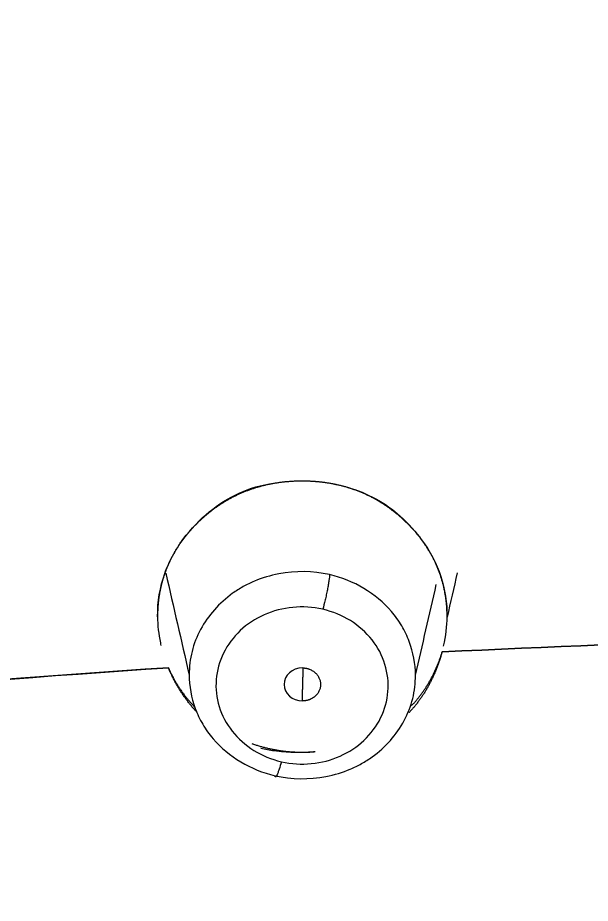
# Model space of a CAD drawing. Header units: millimetres. Extents: x 8883 to 11259, y -10160 to -6800.
# Drawn here: x 9721.85 to 9728.16, y -8415.51 to -8405.76 of the extents above; entities that cross this region are included whole.
import ezdxf

# ---------------------------------------------------------------- set-up
doc = ezdxf.new("R2010")
doc.units = ezdxf.units.MM
doc.layers.add('DIM', color=5, linetype='Continuous', lineweight=13)
doc.styles.add('ARIAL', font='arial.ttf')
doc.dimstyles.get("Standard").update_dxf_attribs({"dimtxt": 15, "dimasz": 15, "dimexe": 0.18, "dimexo": 0.0625, "dimgap": 4, "dimtad": 0, "dimdec": 1, "dimdsep": 46, "dimtxsty": 'ARIAL', "dimcen": 0, "dimclrd": 5, "dimclre": 5, "dimclrt": 5, "dimadec": 0, "dimazin": 0, "dimtfac": 1, "dimtdec": 1, "dimtofl": 0, "dimtmove": 0, "dimatfit": 3, "dimfxl": 1, "dimtolj": 1, "dimtzin": 0, "dimarcsym": 0})

# ---------------------------------------------------------------- blocks, each defined once
blk = doc.blocks.new('*D185')
at = {"layer": 'Defpoints', "color": 0, "transparency": 16777216}
for p in [(9678.5956, -7626.1454), (9989.3705, -9683.127), (10114.8937, -9683.127)]:
    blk.add_point(p, dxfattribs=at)
at = {"layer": 'DIM', "color": 5, "lineweight": -2, "transparency": 16777216}
for p, q in [((9678.6581, -7626.1454), (10115.0737, -7626.1454)), ((10114.8937, -7644.1454), (10114.8937, -8614.508)), ((10114.8937, -9665.127), (10114.8937, -8694.7644)), ((9989.433, -9683.127), (10115.0737, -9683.127))]:
    blk.add_line(p, q, dxfattribs=at)
at = {"layer": 'DIM', "color": 5, "transparency": 16777216}
for points in [[(10111.8937, -7644.1454), (10117.8937, -7644.1454), (10114.8937, -7626.1454)], [(10111.8937, -9665.127), (10117.8937, -9665.127), (10114.8937, -9683.127)]]:
    blk.add_solid(points, dxfattribs=at)
at = {"layer": 'DIM', "color": 5, "transparency": 16777216, "insert": (10114.8937, -8654.6362), "char_height": 18, "attachment_point": 5, "rotation": 90, "style": 'ARIAL'}
blk.add_mtext('\\A1;(2280)', dxfattribs=at)

msp = doc.modelspace()

# ---------------------------------------------------------------- linework, layer by layer
at = {"linetype": 'Continuous', "lineweight": 18}
msp.add_ellipse((9724.9862, -8413.1008), major_axis=(-0.2, 0.0041), ratio=0.910878, start_param=4.731168, end_param=7.872756, dxfattribs=at)
for points, knots in [([(9723.3899, -8412.3547), (9723.3893, -8412.1878), (9723.4157, -8412.0295), (9723.4951, -8411.8049), (9723.5448, -8411.6959), (9723.6093, -8411.5918), (9723.6556, -8411.5235), (9723.6622, -8411.5127), (9723.8854, -8411.2336), (9724.0943, -8411.073), (9724.5694, -8410.876), (9724.8822, -8410.8434), (9725.3787, -8410.8857), (9725.6001, -8410.9496), (9725.8917, -8411.1092), (9725.9822, -8411.1731), (9726.1498, -8411.3219), (9726.2496, -8411.4378), (9726.4889, -8411.7623), (9726.5825, -8412.0474), (9726.5815, -8412.3588)], [0, 0, 0, 0, 0.125, 0.125, 0.1875, 0.21875, 0.21875, 0.25, 0.25, 0.375, 0.375, 0.5, 0.5, 0.625, 0.625, 0.6875, 0.6875, 0.75, 0.75, 1, 1, 1, 1]), ([(9726.5817, -8412.359), (9726.5817, -8412.3526), (9726.5817, -8412.3398), (9726.5814, -8412.3207), (9726.5809, -8412.3016), (9726.5802, -8412.2825), (9726.5792, -8412.2634), (9726.5779, -8412.2443), (9726.5764, -8412.2252), (9726.5746, -8412.2062), (9726.5726, -8412.1872), (9726.5703, -8412.1682), (9726.5678, -8412.1493), (9726.565, -8412.1303), (9726.5619, -8412.1114), (9726.5586, -8412.0926), (9726.5551, -8412.0738), (9726.5512, -8412.055), (9726.5471, -8412.0363), (9726.5428, -8412.0176), (9726.5381, -8411.999), (9726.5332, -8411.9804), (9726.5281, -8411.9619), (9726.5227, -8411.9434), (9726.517, -8411.925), (9726.511, -8411.9066), (9726.5048, -8411.8884), (9726.4984, -8411.8702), (9726.4916, -8411.852), (9726.4846, -8411.8339), (9726.4773, -8411.8159), (9726.4698, -8411.798), (9726.462, -8411.7802), (9726.4539, -8411.7625), (9726.4456, -8411.7448), (9726.437, -8411.7272), (9726.4282, -8411.7097), (9726.419, -8411.6923), (9726.4097, -8411.675), (9726.4, -8411.6578), (9726.3901, -8411.6407), (9726.38, -8411.6237), (9726.3696, -8411.6068), (9726.3589, -8411.5901), (9726.348, -8411.5734), (9726.3368, -8411.5568), (9726.3254, -8411.5404), (9726.3137, -8411.524), (9726.3017, -8411.5078), (9726.2896, -8411.4917), (9726.2771, -8411.4758), (9726.2645, -8411.4599), (9726.2516, -8411.4442), (9726.2384, -8411.4286), (9726.225, -8411.4132), (9726.2114, -8411.3978), (9726.1975, -8411.3826), (9726.1834, -8411.3676), (9726.1691, -8411.3527), (9726.1545, -8411.3379), (9726.1397, -8411.3233), (9726.1248, -8411.3089), (9726.1097, -8411.2946), (9726.0945, -8411.2806), (9726.0792, -8411.2668), (9726.0638, -8411.2533), (9726.0483, -8411.24), (9726.0327, -8411.227), (9726.017, -8411.2141), (9726.0012, -8411.2015), (9725.9853, -8411.1892), (9725.9693, -8411.1771), (9725.9533, -8411.1652), (9725.9371, -8411.1535), (9725.9208, -8411.1421), (9725.9045, -8411.1309), (9725.888, -8411.12), (9725.8714, -8411.1092), (9725.8548, -8411.0987), (9725.838, -8411.0885), (9725.8212, -8411.0785), (9725.8043, -8411.0687), (9725.7872, -8411.0591), (9725.7701, -8411.0497), (9725.7529, -8411.0406), (9725.7355, -8411.0318), (9725.7181, -8411.0231), (9725.7006, -8411.0147), (9725.683, -8411.0065), (9725.6653, -8410.9985), (9725.6475, -8410.9908), (9725.6296, -8410.9833), (9725.6116, -8410.976), (9725.5936, -8410.969), (9725.5754, -8410.9622), (9725.5571, -8410.9556), (9725.5388, -8410.9492), (9725.5203, -8410.943), (9725.5018, -8410.9371), (9725.4832, -8410.9314), (9725.4644, -8410.926), (9725.4456, -8410.9207), (9725.4267, -8410.9157), (9725.4077, -8410.9109), (9725.3886, -8410.9064), (9725.3694, -8410.902), (9725.3502, -8410.8979), (9725.3308, -8410.894), (9725.3113, -8410.8903), (9725.2918, -8410.8869), (9725.2721, -8410.8836), (9725.2524, -8410.8806), (9725.2326, -8410.8778), (9725.2127, -8410.8753), (9725.1927, -8410.8729), (9725.1726, -8410.8708), (9725.1524, -8410.8689), (9725.1321, -8410.8672), (9725.1118, -8410.8657), (9725.0913, -8410.8645), (9725.0708, -8410.8635), (9725.0501, -8410.8627), (9725.0294, -8410.8621), (9725.0086, -8410.8617), (9724.9878, -8410.8615), (9724.9669, -8410.8616), (9724.9461, -8410.8619), (9724.9254, -8410.8624), (9724.9048, -8410.8631), (9724.8844, -8410.864), (9724.864, -8410.8652), (9724.8438, -8410.8665), (9724.8236, -8410.8681), (9724.8036, -8410.8699), (9724.7837, -8410.8719), (9724.7638, -8410.8741), (9724.7441, -8410.8766), (9724.7245, -8410.8792), (9724.705, -8410.8821), (9724.6856, -8410.8852), (9724.6663, -8410.8885), (9724.6471, -8410.892), (9724.6281, -8410.8957), (9724.6091, -8410.8996), (9724.5902, -8410.9037), (9724.5715, -8410.9081), (9724.5528, -8410.9126), (9724.5343, -8410.9174), (9724.5159, -8410.9224), (9724.4975, -8410.9276), (9724.4793, -8410.933), (9724.4612, -8410.9386), (9724.4432, -8410.9444), (9724.4252, -8410.9504), (9724.4074, -8410.9567), (9724.3897, -8410.9631), (9724.3721, -8410.9698), (9724.3546, -8410.9766), (9724.3373, -8410.9837), (9724.32, -8410.991), (9724.3028, -8410.9985), (9724.2857, -8411.0061), (9724.2687, -8411.014), (9724.2519, -8411.0221), (9724.2351, -8411.0304), (9724.2184, -8411.0389), (9724.2019, -8411.0476), (9724.1854, -8411.0566), (9724.1691, -8411.0657), (9724.1528, -8411.075), (9724.1367, -8411.0845), (9724.1206, -8411.0943), (9724.1047, -8411.1042), (9724.0889, -8411.1143), (9724.0731, -8411.1247), (9724.0575, -8411.1352), (9724.042, -8411.1459), (9724.0265, -8411.1569), (9724.0112, -8411.168), (9723.996, -8411.1794), (9723.9808, -8411.1909), (9723.9658, -8411.2027), (9723.9509, -8411.2146), (9723.9361, -8411.2267), (9723.9214, -8411.2391), (9723.9067, -8411.2516), (9723.8922, -8411.2643), (9723.8778, -8411.2773), (9723.8635, -8411.2904), (9723.8493, -8411.3037), (9723.8352, -8411.3172), (9723.8212, -8411.3309), (9723.8075, -8411.3447), (9723.794, -8411.3586), (9723.7807, -8411.3726), (9723.7676, -8411.3867), (9723.7548, -8411.4009), (9723.7421, -8411.4152), (9723.7297, -8411.4296), (9723.7175, -8411.4441), (9723.7055, -8411.4587), (9723.6937, -8411.4735), (9723.6822, -8411.4883), (9723.6709, -8411.5032), (9723.6598, -8411.5182), (9723.6489, -8411.5332), (9723.6383, -8411.5484), (9723.6279, -8411.5637), (9723.6177, -8411.579), (9723.6077, -8411.5944), (9723.598, -8411.6099), (9723.5885, -8411.6255), (9723.5792, -8411.6411), (9723.5701, -8411.6568), (9723.5613, -8411.6726), (9723.5527, -8411.6885), (9723.5443, -8411.7044), (9723.5362, -8411.7204), (9723.5282, -8411.7364), (9723.5206, -8411.7526), (9723.5131, -8411.7687), (9723.5058, -8411.7849), (9723.4988, -8411.8012), (9723.4921, -8411.8175), (9723.4855, -8411.8339), (9723.4792, -8411.8503), (9723.473, -8411.8668), (9723.4672, -8411.8833), (9723.4615, -8411.8999), (9723.4561, -8411.9165), (9723.4508, -8411.9331), (9723.4458, -8411.9497), (9723.4411, -8411.9664), (9723.4365, -8411.9832), (9723.4322, -8411.9999), (9723.4281, -8412.0167), (9723.4242, -8412.0335), (9723.4205, -8412.0503), (9723.417, -8412.0672), (9723.4138, -8412.0841), (9723.4107, -8412.101), (9723.4079, -8412.1179), (9723.4053, -8412.1348), (9723.4029, -8412.1517), (9723.4007, -8412.1686), (9723.3987, -8412.1856), (9723.3969, -8412.2025), (9723.3953, -8412.2195), (9723.3939, -8412.2364), (9723.3927, -8412.2534), (9723.3918, -8412.2704), (9723.391, -8412.2873), (9723.3904, -8412.3043), (9723.39, -8412.3212), (9723.3898, -8412.3381), (9723.3898, -8412.3494), (9723.3899, -8412.3551)], [0, 0, 0, 0, 0.004058, 0.008115, 0.012172, 0.016228, 0.020283, 0.024339, 0.028394, 0.032449, 0.036504, 0.040559, 0.044614, 0.04867, 0.052726, 0.056783, 0.060841, 0.064899, 0.068959, 0.073021, 0.077083, 0.081148, 0.085214, 0.089282, 0.093353, 0.097426, 0.101502, 0.10558, 0.109662, 0.113747, 0.117835, 0.121927, 0.126023, 0.130123, 0.134227, 0.138336, 0.142449, 0.146568, 0.150691, 0.15482, 0.158955, 0.163095, 0.167241, 0.171393, 0.175552, 0.179717, 0.183889, 0.188068, 0.192254, 0.196447, 0.200648, 0.204856, 0.209072, 0.213296, 0.217527, 0.221768, 0.226016, 0.230273, 0.234538, 0.238812, 0.243095, 0.24738, 0.251646, 0.25589, 0.260112, 0.264314, 0.268496, 0.272659, 0.276803, 0.280929, 0.285038, 0.28913, 0.293205, 0.297266, 0.301311, 0.305342, 0.30936, 0.313365, 0.317358, 0.321339, 0.32531, 0.32927, 0.333221, 0.337163, 0.341098, 0.345024, 0.348945, 0.352859, 0.356768, 0.360672, 0.364573, 0.36847, 0.372365, 0.376258, 0.38015, 0.384041, 0.387933, 0.391825, 0.395719, 0.399615, 0.403515, 0.407418, 0.411325, 0.415237, 0.419154, 0.423078, 0.427009, 0.430947, 0.434893, 0.438848, 0.442812, 0.446786, 0.450771, 0.454766, 0.458774, 0.462793, 0.466826, 0.470871, 0.474931, 0.479005, 0.483095, 0.487199, 0.49132, 0.495457, 0.499612, 0.503767, 0.507901, 0.512015, 0.516108, 0.520182, 0.524238, 0.528275, 0.532294, 0.536296, 0.540282, 0.544252, 0.548206, 0.552145, 0.556071, 0.559983, 0.563882, 0.567768, 0.571643, 0.575507, 0.57936, 0.583203, 0.587037, 0.590863, 0.59468, 0.598491, 0.602294, 0.606091, 0.609883, 0.613671, 0.617454, 0.621233, 0.625009, 0.628784, 0.632556, 0.636327, 0.640098, 0.64387, 0.647642, 0.651415, 0.655191, 0.658969, 0.66275, 0.666535, 0.670325, 0.674119, 0.677919, 0.681726, 0.685539, 0.689359, 0.693188, 0.697025, 0.70087, 0.704726, 0.708591, 0.712467, 0.716354, 0.720252, 0.724163, 0.728086, 0.732023, 0.735973, 0.739937, 0.743916, 0.74791, 0.751919, 0.755943, 0.759965, 0.763976, 0.767975, 0.771962, 0.775939, 0.779905, 0.783859, 0.787803, 0.791736, 0.795659, 0.799571, 0.803473, 0.807366, 0.811248, 0.81512, 0.818983, 0.822837, 0.826681, 0.830516, 0.834342, 0.83816, 0.841969, 0.845769, 0.849562, 0.853346, 0.857122, 0.860891, 0.864653, 0.868407, 0.872153, 0.875893, 0.879626, 0.883353, 0.887073, 0.890787, 0.894494, 0.898196, 0.901892, 0.905582, 0.909267, 0.912946, 0.916621, 0.92029, 0.923955, 0.927614, 0.931269, 0.93492, 0.938567, 0.942209, 0.945847, 0.949481, 0.953111, 0.956738, 0.960361, 0.96398, 0.967596, 0.971209, 0.974819, 0.978425, 0.982028, 0.985628, 0.989225, 0.99282, 0.996411, 1, 1, 1, 1]), ([(9723.3899, -8412.3551), (9723.3902, -8412.4511), (9723.4004, -8412.5472), (9723.4226, -8412.6519), (9723.4249, -8412.6623), (9723.4273, -8412.6727)], [0, 0, 0, 0, 0.900039, 0.900039, 1, 1, 1, 1]), ([(9726.5268, -8412.7427), (9726.5247, -8412.7497), (9726.5206, -8412.7639), (9726.5142, -8412.7849), (9726.5077, -8412.8057), (9726.5009, -8412.8263), (9726.494, -8412.8467), (9726.4869, -8412.8669), (9726.4797, -8412.8869), (9726.4723, -8412.9067), (9726.4647, -8412.9263), (9726.4569, -8412.9457), (9726.4489, -8412.9649), (9726.4408, -8412.9839), (9726.4325, -8413.0027), (9726.424, -8413.0212), (9726.4153, -8413.0396), (9726.4065, -8413.0578), (9726.3975, -8413.0757), (9726.3883, -8413.0935), (9726.3789, -8413.111), (9726.3694, -8413.1284), (9726.3597, -8413.1455), (9726.3498, -8413.1624), (9726.3397, -8413.1791), (9726.3295, -8413.1957), (9726.319, -8413.212), (9726.3084, -8413.2281), (9726.2976, -8413.244), (9726.2866, -8413.2597), (9726.2755, -8413.2752), (9726.2642, -8413.2905), (9726.2527, -8413.3056), (9726.241, -8413.3204), (9726.2291, -8413.3351), (9726.217, -8413.3496), (9726.2048, -8413.3638), (9726.1924, -8413.3779), (9726.1798, -8413.3917), (9726.1694, -8413.4028), (9726.1632, -8413.4093), (9726.1613, -8413.4113)], [0, 0, 0, 0, 0.029033, 0.057863, 0.086494, 0.114928, 0.143168, 0.171217, 0.199078, 0.226754, 0.254249, 0.281566, 0.308707, 0.335677, 0.362479, 0.389116, 0.415592, 0.441911, 0.468076, 0.494092, 0.519962, 0.54569, 0.571281, 0.596738, 0.622066, 0.647269, 0.672351, 0.697317, 0.722172, 0.746919, 0.771564, 0.796111, 0.820565, 0.844931, 0.869214, 0.893418, 0.917549, 0.941613, 0.965613, 0.989555, 1, 1, 1, 1]), ([(9726.1898, -8413.3357), (9726.1927, -8413.3326), (9726.1997, -8413.3249), (9726.2109, -8413.3126), (9726.2232, -8413.2987), (9726.2353, -8413.2846), (9726.2472, -8413.2704), (9726.2589, -8413.256), (9726.2705, -8413.2416), (9726.2818, -8413.227), (9726.293, -8413.2122), (9726.304, -8413.1974), (9726.3147, -8413.1824), (9726.3253, -8413.1674), (9726.3357, -8413.1522), (9726.3458, -8413.1369), (9726.3558, -8413.1215), (9726.3656, -8413.106), (9726.3751, -8413.0904), (9726.3845, -8413.0746), (9726.3936, -8413.0588), (9726.4026, -8413.0429), (9726.4113, -8413.0269), (9726.4198, -8413.0108), (9726.4281, -8412.9946), (9726.4362, -8412.9784), (9726.4441, -8412.962), (9726.4518, -8412.9456), (9726.4592, -8412.929), (9726.4665, -8412.9124), (9726.4735, -8412.8958), (9726.4803, -8412.879), (9726.4869, -8412.8622), (9726.4933, -8412.8453), (9726.4995, -8412.8284), (9726.5054, -8412.8113), (9726.5111, -8412.7943), (9726.5166, -8412.7771), (9726.5219, -8412.76), (9726.5253, -8412.7485), (9726.5269, -8412.7427)], [0, 0, 0, 0, 0.01804, 0.04477, 0.07149, 0.098199, 0.124897, 0.151584, 0.178261, 0.204927, 0.231582, 0.258227, 0.284861, 0.311484, 0.338097, 0.364699, 0.39129, 0.417871, 0.444442, 0.471002, 0.497551, 0.52409, 0.550618, 0.577136, 0.603643, 0.63014, 0.656626, 0.683102, 0.709567, 0.736022, 0.762466, 0.788901, 0.815324, 0.841738, 0.86814, 0.894533, 0.920915, 0.947287, 0.973649, 1, 1, 1, 1]), ([(9723.8137, -8413.3972), (9723.8097, -8413.3929), (9723.7967, -8413.3786), (9723.7752, -8413.3539), (9723.7494, -8413.3228), (9723.7243, -8413.2906), (9723.6998, -8413.2576), (9723.676, -8413.2235), (9723.6527, -8413.1886), (9723.6302, -8413.1526), (9723.6082, -8413.1157), (9723.5869, -8413.0779), (9723.5663, -8413.0391), (9723.5463, -8412.9993), (9723.5269, -8412.9587), (9723.5146, -8412.931), (9723.5085, -8412.9171)], [0, 0, 0, 0, 0.030691, 0.100181, 0.170359, 0.241269, 0.312959, 0.385472, 0.458849, 0.533133, 0.608364, 0.684578, 0.761814, 0.840107, 0.919491, 1, 1, 1, 1]), ([(9723.5088, -8412.917), (9723.5114, -8412.923), (9723.5167, -8412.935), (9723.5249, -8412.9528), (9723.5334, -8412.9706), (9723.5421, -8412.9882), (9723.551, -8413.0057), (9723.5602, -8413.0231), (9723.5696, -8413.0403), (9723.5793, -8413.0575), (9723.5892, -8413.0745), (9723.5993, -8413.0914), (9723.6096, -8413.1081), (9723.6202, -8413.1248), (9723.631, -8413.1412), (9723.642, -8413.1576), (9723.6532, -8413.1738), (9723.6647, -8413.1898), (9723.6763, -8413.2058), (9723.6882, -8413.2215), (9723.7003, -8413.2371), (9723.7126, -8413.2526), (9723.7251, -8413.2679), (9723.7378, -8413.283), (9723.7507, -8413.298), (9723.7638, -8413.3128), (9723.7771, -8413.3274), (9723.7886, -8413.3399), (9723.7958, -8413.3474), (9723.7984, -8413.3501)], [0, 0, 0, 0, 0.037848, 0.075679, 0.113494, 0.151291, 0.189071, 0.226834, 0.26458, 0.302309, 0.340021, 0.377717, 0.415395, 0.453057, 0.490702, 0.52833, 0.565941, 0.603535, 0.641113, 0.678673, 0.716217, 0.753745, 0.791255, 0.828749, 0.866226, 0.903687, 0.941131, 0.978558, 1, 1, 1, 1]), ([(9723.7381, -8412.993), (9723.7382, -8413.1196), (9723.7611, -8413.2464), (9723.8277, -8413.4263), (9723.8553, -8413.4845), (9723.9209, -8413.5959), (9723.9589, -8413.6489), (9724.087, -8413.7982), (9724.1908, -8413.8849), (9724.4228, -8414.0235), (9724.551, -8414.0756), (9724.685, -8414.1063)], [0, 0, 0, 0, 0.25, 0.25, 0.375, 0.375, 0.5, 0.5, 0.75, 0.75, 1, 1, 1, 1]), ([(9724.685, -8414.1063), (9724.868, -8414.1483), (9725.0617, -8414.1504), (9725.3391, -8414.0972), (9725.4293, -8414.07), (9725.5576, -8414.0159), (9725.5992, -8413.9956), (9725.6795, -8413.9506), (9725.7956, -8413.8765), (9725.8967, -8413.7848), (9726.0153, -8413.6504), (9726.0665, -8413.5771), (9726.1495, -8413.4221), (9726.1815, -8413.3404), (9726.2234, -8413.1723), (9726.2334, -8413.0859), (9726.2329, -8412.9994)], [0, 0, 0, 0, 0.25, 0.25, 0.375, 0.375, 0.4375, 0.4375, 0.5, 0.625, 0.625, 0.75, 0.75, 0.875, 0.875, 1, 1, 1, 1]), ([(9724.4308, -8413.7533), (9724.4336, -8413.7543), (9724.4426, -8413.7574), (9724.4581, -8413.7626), (9724.4771, -8413.7688), (9724.4962, -8413.7747), (9724.5154, -8413.7804), (9724.5347, -8413.7858), (9724.554, -8413.791), (9724.5734, -8413.796), (9724.5929, -8413.8008), (9724.6124, -8413.8053), (9724.6319, -8413.8096), (9724.6515, -8413.8137), (9724.6712, -8413.8176), (9724.6908, -8413.8212), (9724.7106, -8413.8245), (9724.7303, -8413.8277), (9724.7501, -8413.8306), (9724.7699, -8413.8333), (9724.7898, -8413.8357), (9724.8096, -8413.8379), (9724.8295, -8413.8399), (9724.8494, -8413.8416), (9724.8693, -8413.8431), (9724.8893, -8413.8444), (9724.9092, -8413.8454), (9724.9291, -8413.8462), (9724.9491, -8413.8468), (9724.969, -8413.8472), (9724.9889, -8413.8473), (9725.0088, -8413.8471), (9725.0288, -8413.8468), (9725.0486, -8413.8462), (9725.0685, -8413.8454), (9725.0884, -8413.8443), (9725.108, -8413.843), (9725.121, -8413.8421), (9725.1274, -8413.8415)], [0, 0, 0, 0, 0.012431, 0.040878, 0.069312, 0.097734, 0.126143, 0.154541, 0.182926, 0.211299, 0.239659, 0.268008, 0.296344, 0.324669, 0.352981, 0.38128, 0.409568, 0.437844, 0.466108, 0.494359, 0.522599, 0.550826, 0.579041, 0.607245, 0.635436, 0.663615, 0.691783, 0.719938, 0.748082, 0.776213, 0.804333, 0.83244, 0.860536, 0.88862, 0.916692, 0.944752, 0.972801, 1, 1, 1, 1]), ([(9725.1276, -8413.8437), (9725.121, -8413.8442), (9725.0405, -8413.8501), (9724.8897, -8413.8539), (9724.6959, -8413.8391), (9724.5779, -8413.8179), (9724.5292, -8413.8068)], [0, 0, 0, 0, 0.032925, 0.402483, 0.750508, 1, 1, 1, 1])]:
    msp.add_open_spline(points, degree=3, knots=knots, dxfattribs=at)
at = {"linetype": 'Continuous', "lineweight": 13}
for points, degree in [([(9723.4804, -8411.8746), (9723.566, -8412.2474), (9723.6516, -8412.6203), (9723.7372, -8412.9931)], 3), ([(9726.2339, -8412.9994), (9726.3102, -8412.6668), (9726.3866, -8412.3341), (9726.463, -8412.0015)], 3), ([(9724.9862, -8413.2829), (9724.9954, -8412.9221)], 1)]:
    msp.add_open_spline(points, degree=degree, dxfattribs=at)
for points, knots in [([(9725.286, -8411.8916), (9725.1034, -8411.8497), (9724.91, -8411.8475), (9724.6332, -8411.9004), (9724.5431, -8411.9273), (9724.415, -8411.9812), (9724.3734, -8412.0014), (9724.2933, -8412.0462), (9724.1773, -8412.1199), (9724.0762, -8412.2111), (9723.9576, -8412.3449), (9723.9064, -8412.4178), (9723.8231, -8412.5721), (9723.7909, -8412.6535), (9723.7484, -8412.8209), (9723.738, -8412.9069), (9723.7381, -8412.993)], [0, 0, 0, 0, 0.25, 0.25, 0.375, 0.375, 0.4375, 0.4375, 0.5, 0.625, 0.625, 0.75, 0.75, 0.875, 0.875, 1, 1, 1, 1]), ([(9725.286, -8411.8916), (9725.2853, -8411.9073), (9725.2819, -8411.9406), (9725.2721, -8412.0029), (9725.2622, -8412.0564), (9725.2505, -8412.1137), (9725.2332, -8412.1903), (9725.2198, -8412.2431), (9725.2115, -8412.2735)], [0, 0, 0, 0, 0.249807, 0.37487, 0.499932, 0.624995, 0.750057, 1, 1, 1, 1]), ([(9726.2329, -8412.9994), (9726.2322, -8412.8734), (9726.2089, -8412.7472), (9726.1418, -8412.5682), (9726.1142, -8412.5103), (9726.0485, -8412.3995), (9726.0104, -8412.3468), (9725.8824, -8412.1982), (9725.7788, -8412.112), (9725.5474, -8411.974), (9725.4196, -8411.9222), (9725.286, -8411.8916)], [0, 0, 0, 0, 0.25, 0.25, 0.375, 0.375, 0.5, 0.5, 0.75, 0.75, 1, 1, 1, 1]), ([(9724.7544, -8413.9519), (9724.7464, -8413.9812), (9724.7337, -8414.0245), (9724.7177, -8414.0711), (9724.7069, -8414.098), (9724.6979, -8414.1153), (9724.6888, -8414.1244), (9724.6857, -8414.1163), (9724.685, -8414.1063)], [0, 0, 0, 0, 0.249954, 0.375023, 0.500091, 0.625159, 0.750228, 1, 1, 1, 1])]:
    msp.add_open_spline(points, degree=3, knots=knots, dxfattribs=at)
at = {"linetype": 'Continuous', "lineweight": 18}
for points in [[(9726.6932, -8411.8729), (9726.656, -8412.0349), (9726.6189, -8412.1969), (9726.5817, -8412.359)], [(9725.2115, -8412.2735), (9725.099, -8412.249), (9724.881, -8412.234), (9724.5549, -8412.3193), (9724.2887, -8412.4951), (9724.0987, -8412.7485), (9724.0166, -8413.0452), (9724.0511, -8413.3504), (9724.1948, -8413.6243), (9724.4413, -8413.8437), (9724.6422, -8413.9251), (9724.7544, -8413.9519)], [(9724.7544, -8413.9519), (9724.8669, -8413.9764), (9725.085, -8413.9914), (9725.411, -8413.9061), (9725.6773, -8413.7303), (9725.8672, -8413.4769), (9725.9493, -8413.1803), (9725.9148, -8412.875), (9725.7711, -8412.6012), (9725.5246, -8412.3818), (9725.3237, -8412.3004), (9725.2115, -8412.2735)], [(9726.5438, -8412.6783), (9726.5703, -8412.566), (9726.5813, -8412.4585), (9726.5816, -8412.359)], [(9726.5268, -8412.7427), (9728.8576, -8412.6281), (9731.1884, -8412.5602), (9733.5193, -8412.539)], [(9733.5193, -8412.539), (9731.1884, -8412.5602), (9728.8576, -8412.6281), (9726.5268, -8412.7427)], [(9723.5085, -8412.9171), (9720.7989, -8413.0973), (9718.0895, -8413.3407), (9715.3802, -8413.6477)], [(9715.5464, -8413.6289), (9718.2003, -8413.3308), (9720.8543, -8413.0936), (9723.5085, -8412.9171)]]:
    msp.add_open_spline(points, degree=3, dxfattribs=at)
msp.add_rational_spline([(9724.9862, -8412.9186), (9725.0691, -8412.9189), (9725.1862, -8413.026), (9725.1862, -8413.1769), (9725.0691, -8413.2832), (9724.9862, -8413.2829)], [1, 0.923879413135, 0.923879413135, 0.923879413135, 0.923879413135, 1], degree=2, dxfattribs=at)

# ---------------------------------------------------------------- dimensions: what is measured, and where the dimension line sits
at = {"layer": 'DIM', "color": 3}
dim = msp.add_linear_dim(base=(10114.8937, -9683.127), p1=(9678.5956, -7626.1454), p2=(9989.3705, -9683.127), angle=90, text='(2280)', dimstyle='Standard', override={"dimtxt": 18, "dimasz": 18, "dimgap": 5}, dxfattribs=at)
dim.commit()
dim.dimension.update_dxf_attribs({"geometry": '*D185', "text_midpoint": (10114.8937, -8654.6362)})

doc.saveas('drawing.dxf')
